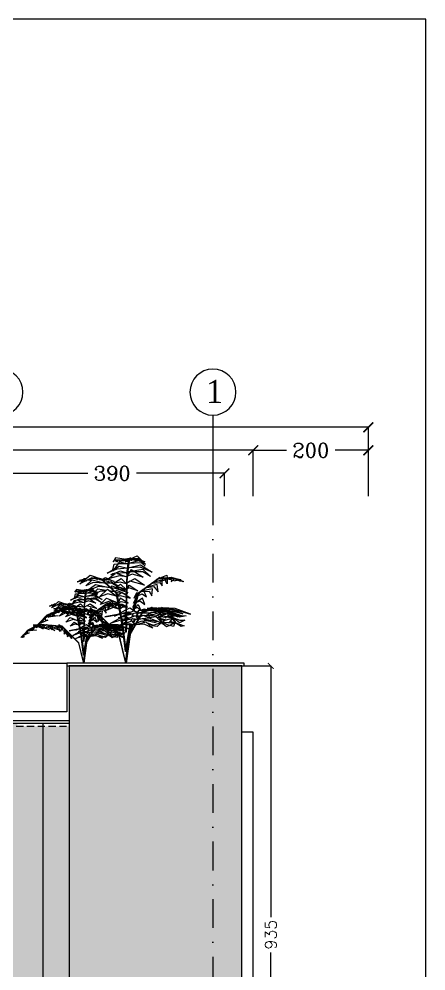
# Model space of a CAD drawing. Header units: millimetres. Extents: x 118878 to 201916, y 10986 to 20993.
# Drawn here: x 189209 to 189916, y 13307 to 14963 of the extents above; entities that cross this region are included whole.
import ezdxf
from ezdxf.enums import TextEntityAlignment as Align

# ---------------------------------------------------------------- set-up
doc = ezdxf.new("R2010")
doc.units = ezdxf.units.MM
doc.header["$LTSCALE"] = 100
doc.linetypes.add('DASHDOT', pattern=[1, 0.5, -0.25, 0, -0.25])
doc.linetypes.add('HIDDEN2', pattern=[0.1875, 0.125, -0.0625])
for name, color, linetype in [('0-DARPUSH', 213, 'Continuous'), ('0-handrail', 135, 'Continuous'), ('0-hatch', 253, 'Continuous'), ('1', 1, 'Continuous'), ('3', 3, 'Continuous'), ('7', 7, 'Continuous'), ('8', 8, 'HIDDEN2'), ('AX', 1, 'Continuous'), ('HA', 1, 'Continuous'), ('TREE', 83, 'Continuous')]:
    doc.layers.add(name, color=color, linetype=linetype)
doc.styles.add('1', font='romans.shx')
doc.styles.add('ROMANC', font='ROMANC.SHX')
doc.styles.add('SANSSERIFBOLDOBLIQUE', font='romantic.ttf', dxfattribs={"height": 0.5})
doc.dimstyles.new('1', dxfattribs={"dimtxt": 25, "dimasz": 17, "dimexe": 0, "dimexo": 0, "dimgap": 10, "dimtad": 0, "dimdec": 0, "dimzin": 0, "dimdsep": 46, "dimtxsty": 'ROMANC', "dimblk": 'ARCHTICK', "dimcen": 0, "dimclrd": 1, "dimclre": 1, "dimclrt": 3, "dimadec": 0, "dimazin": 0, "dimtfac": 1, "dimtdec": 0, "dimtofl": 0, "dimtmove": 2, "dimatfit": 3, "dimldrblk": 'ARCHTICK', "dimfxl": 1, "dimtolj": 1, "dimtzin": 0, "dimarcsym": 0})
doc.dimstyles.new('100', dxfattribs={"dimtxt": 20, "dimasz": 10, "dimexe": 0, "dimexo": 0, "dimgap": 5, "dimtad": 0, "dimdec": 0, "dimzin": 0, "dimdsep": 46, "dimtxsty": '1', "dimblk": 'ARCHTICK', "dimcen": 0, "dimclrd": 8, "dimclre": 8, "dimclrt": 2, "dimadec": 0, "dimazin": 0, "dimtfac": 1, "dimtdec": 0, "dimtofl": 0, "dimtmove": 2, "dimatfit": 3, "dimldrblk": 'ARCHTICK', "dimfxl": 1, "dimtolj": 1, "dimtzin": 0, "dimarcsym": 0})

# ---------------------------------------------------------------- blocks, each defined once
blk = doc.blocks.new('C1')
at = {"layer": 'AX'}
blk.add_line((0, 100), (0, 0), dxfattribs=at)
blk.add_circle((0, 128.35), 28.35, dxfattribs=at)
blk = doc.blocks.new('_ArchTick')
at = {"color": 0, "linetype": 'ByBlock', "const_width": 0.15}
blk.add_lwpolyline([(-0.5, -0.5), (0.5, 0.5)], dxfattribs=at)
blk = doc.blocks.new('*D104')
at = {"layer": 'AX', "color": 1, "linetype": 'Continuous', "lineweight": -2, "transparency": 16777216}
for p, q in [((205732.2, 17163), (205732.2, 17203)), ((205732.2, 17203), (205885.1, 17203)), ((206122.2, 17203), (205969.4, 17203)), ((206122.2, 17163), (206122.2, 17203))]:
    blk.add_line(p, q, dxfattribs=at)
at = {"layer": 'Defpoints', "color": 0, "transparency": 16777216}
for p in [(206122.2, 17203), (205732.2, 17163), (206122.2, 17163)]:
    blk.add_point(p, dxfattribs=at)
at = {"layer": 'AX', "color": 1, "lineweight": -2, "transparency": 16777216, "xscale": 17, "yscale": 17, "zscale": 17, "rotation": 180}
blk.add_blockref('_ArchTick', (205732.2, 17203), dxfattribs=at)
at = {"layer": 'AX', "color": 1, "lineweight": -2, "transparency": 16777216, "xscale": 17, "yscale": 17, "zscale": 17}
blk.add_blockref('_ArchTick', (206122.2, 17203), dxfattribs=at)
at = {"layer": 'AX', "color": 3, "transparency": 16777216, "insert": (205927.2, 17203), "char_height": 25, "attachment_point": 5, "style": 'ROMANC'}
blk.add_mtext('\\A1;390', dxfattribs=at)
blk = doc.blocks.new('*D105')
at = {"layer": 'AX', "color": 1, "linetype": 'Continuous', "lineweight": -2, "transparency": 16777216}
for p, q in [((204752.2, 17163), (204752.2, 17243)), ((204752.2, 17243), (205460, 17243)), ((206172.2, 17243), (205564.5, 17243)), ((206172.2, 17163), (206172.2, 17243))]:
    blk.add_line(p, q, dxfattribs=at)
at = {"layer": 'Defpoints', "color": 0, "transparency": 16777216}
for p in [(204752.2, 17243), (204752.2, 17163), (206172.2, 17163)]:
    blk.add_point(p, dxfattribs=at)
at = {"layer": 'AX', "color": 1, "lineweight": -2, "transparency": 16777216, "xscale": 17, "yscale": 17, "zscale": 17, "rotation": 180}
blk.add_blockref('_ArchTick', (204752.2, 17243), dxfattribs=at)
at = {"layer": 'AX', "color": 1, "lineweight": -2, "transparency": 16777216, "xscale": 17, "yscale": 17, "zscale": 17}
blk.add_blockref('_ArchTick', (206172.2, 17243), dxfattribs=at)
at = {"layer": 'AX', "color": 3, "transparency": 16777216, "insert": (205512.2, 17243), "char_height": 25, "attachment_point": 5, "style": 'ROMANC'}
blk.add_mtext('\\A1;1420', dxfattribs=at)
blk = doc.blocks.new('*D106')
at = {"layer": 'AX', "color": 1, "linetype": 'Continuous', "lineweight": -2, "transparency": 16777216}
for p, q in [((206172.2, 17163), (206172.2, 17243)), ((206172.2, 17243), (206230.1, 17243)), ((206372.2, 17243), (206314.4, 17243)), ((206372.2, 17163), (206372.2, 17243))]:
    blk.add_line(p, q, dxfattribs=at)
at = {"layer": 'Defpoints', "color": 0, "transparency": 16777216}
for p in [(206372.2, 17243), (206172.2, 17163), (206372.2, 17163)]:
    blk.add_point(p, dxfattribs=at)
at = {"layer": 'AX', "color": 1, "lineweight": -2, "transparency": 16777216, "xscale": 17, "yscale": 17, "zscale": 17, "rotation": 180}
blk.add_blockref('_ArchTick', (206172.2, 17243), dxfattribs=at)
at = {"layer": 'AX', "color": 1, "lineweight": -2, "transparency": 16777216, "xscale": 17, "yscale": 17, "zscale": 17}
blk.add_blockref('_ArchTick', (206372.2, 17243), dxfattribs=at)
at = {"layer": 'AX', "color": 3, "transparency": 16777216, "insert": (206272.2, 17243), "char_height": 25, "attachment_point": 5, "style": 'ROMANC'}
blk.add_mtext('\\A1;200', dxfattribs=at)
blk = doc.blocks.new('*D108')
at = {"layer": 'AX', "color": 1, "linetype": 'Continuous', "lineweight": -2, "transparency": 16777216}
for p, q in [((203672.2, 17163), (203672.2, 17283)), ((203672.2, 17283), (205096.5, 17283)), ((206372.2, 17283), (205204.6, 17283)), ((206372.2, 17163), (206372.2, 17283))]:
    blk.add_line(p, q, dxfattribs=at)
at = {"layer": 'Defpoints', "color": 0, "transparency": 16777216}
for p in [(203672.2, 17283), (203672.2, 17163), (206372.2, 17163)]:
    blk.add_point(p, dxfattribs=at)
at = {"layer": 'AX', "color": 1, "lineweight": -2, "transparency": 16777216, "xscale": 17, "yscale": 17, "zscale": 17, "rotation": 180}
blk.add_blockref('_ArchTick', (203672.2, 17283), dxfattribs=at)
at = {"layer": 'AX', "color": 1, "lineweight": -2, "transparency": 16777216, "xscale": 17, "yscale": 17, "zscale": 17}
blk.add_blockref('_ArchTick', (206372.2, 17283), dxfattribs=at)
at = {"layer": 'AX', "color": 3, "transparency": 16777216, "insert": (205150.6, 17283), "char_height": 25, "attachment_point": 5, "style": 'ROMANC'}
blk.add_mtext('\\A1;2700', dxfattribs=at)
blk = doc.blocks.new('*D128')
at = {"layer": '3', "color": 8, "lineweight": -2, "transparency": 16777216}
for p, q in [((189596, 13838), (189646.5, 13838)), ((189646.5, 13838), (189646.5, 13401.2)), ((189646.5, 12903), (189646.5, 13339.8)), ((189596, 12903), (189646.5, 12903))]:
    blk.add_line(p, q, dxfattribs=at)
at = {"layer": 'Defpoints', "color": 0, "transparency": 16777216}
for p in [(189596, 13838), (189646.5, 13838), (189596, 12903)]:
    blk.add_point(p, dxfattribs=at)
at = {"layer": '3', "color": 8, "lineweight": -2, "transparency": 16777216, "xscale": 10, "yscale": 10, "zscale": 10}
for p, rotation in [((189646.5, 13838), 90), ((189646.5, 12903), 270)]:
    blk.add_blockref('_ArchTick', p, dxfattribs=dict(at, rotation=rotation))
at = {"layer": '3', "color": 2, "transparency": 16777216, "insert": (189646.5, 13370.5), "char_height": 20, "attachment_point": 5, "rotation": 90, "style": '1'}
blk.add_mtext('\\A1;935', dxfattribs=at)
blk = doc.blocks.new('A$C30197449')
at = {"layer": 'TREE'}
for p, q in [((22.99, 46.34), (20.93, 44.2)), ((22.01, 44.66), (22.71, 45.2)), ((22.71, 45.2), (24.79, 44.96)), ((25.61, 45.16), (22.99, 46.34)), ((25.71, 45.41), (25.32, 44.32)), ((25.56, 44.32), (25.96, 45.41)), ((25.96, 45.41), (25.71, 45.41)), ((25.96, 45.39), (25.71, 45.39)), ((25.71, 45.39), (26.21, 44.95)), ((26.53, 44.88), (25.96, 45.39)), ((28.64, 44.78), (32.37, 45.39)), ((32.37, 45.39), (33.33, 43.63)), ((21.5, 42.42), (16.52, 39.19)), ((16.52, 39.19), (21.64, 41.43)), ((19.39, 42.59), (21.73, 44.43)), ((20.82, 44.09), (19.39, 42.59)), ((21.96, 44.34), (19.51, 41.81)), ((19.51, 41.81), (21.1, 43.2)), ((22.25, 44.75), (19.62, 43.63)), ((19.62, 43.63), (22.1, 44.58)), ((21.1, 43.2), (26.95, 42.94)), ((26.93, 41.09), (21.5, 42.42)), ((21.64, 41.43), (26.93, 41.09)), ((22.67, 44.34), (21.82, 44.05)), ((21.82, 44.05), (23.53, 44.14)), ((22.34, 44.23), (21.96, 44.34)), ((22.1, 44.58), (25.13, 44.94)), ((25.38, 45), (22.25, 44.75)), ((25.57, 45.05), (22.67, 44.34)), ((26.95, 42.94), (22.83, 44.1)), ((23.53, 44.14), (25.57, 45.05)), ((25.06, 44.92), (25.04, 44.93)), ((25.13, 44.94), (25.06, 44.92)), ((25.26, 44.9), (25.51, 44.87)), ((25.32, 44.32), (25.56, 44.32)), ((25.42, 44.97), (25.38, 45)), ((25.55, 44.99), (25.42, 44.97)), ((25.56, 45.02), (25.5, 45.01)), ((25.5, 45.01), (25.55, 44.99)), ((25.63, 44.54), (26.86, 43.78)), ((28.19, 43.75), (25.63, 44.54)), ((25.76, 44.84), (26.45, 44.76)), ((25.85, 45.06), (25.81, 45.03)), ((25.81, 45.03), (27.76, 44.22)), ((29.02, 44.36), (25.81, 45.03)), ((26.08, 45.06), (25.83, 45.04)), ((25.83, 45.02), (26.08, 45.06)), ((25.83, 45.04), (25.83, 45.02)), ((25.89, 45.04), (25.85, 45.06)), ((25.92, 45.04), (25.89, 45.04)), ((26.03, 44.98), (25.92, 45.04)), ((26.31, 44.77), (26.37, 44.32)), ((26.33, 45.1), (31.36, 44.29)), ((31.27, 44.42), (26.33, 45.1)), ((26.41, 44.05), (26.55, 43.06)), ((26.56, 42.95), (26.82, 41.13)), ((26.64, 44.24), (26.57, 44.7)), ((27.02, 44.52), (26.61, 44.45)), ((26.61, 44.45), (27.17, 44.46)), ((26.81, 42.99), (26.68, 43.88)), ((26.82, 42.94), (26.81, 42.99)), ((27.43, 38.56), (26.82, 42.94)), ((26.82, 41.13), (26.82, 41.09)), ((26.82, 41.09), (27.06, 39.43)), ((30.45, 43.66), (26.83, 42.88)), ((26.83, 42.88), (31.16, 42.77)), ((26.86, 43.78), (28.19, 43.75)), ((30.81, 41.82), (27.11, 40.9)), ((27.72, 44.63), (28.45, 44.75)), ((27.76, 44.22), (30.77, 43.79)), ((30.01, 44.5), (28.44, 44.48)), ((30.77, 43.79), (29.02, 44.36)), ((31.16, 42.77), (30.45, 43.66)), ((32.62, 44.54), (30.59, 44.51)), ((32.96, 40.56), (30.81, 41.82)), ((31.16, 42.77), (33.63, 39.73)), ((32.88, 42.73), (31.16, 42.77)), ((31.36, 44.29), (31.27, 44.42)), ((32.12, 44.17), (31.36, 44.29)), ((31.36, 44.29), (31.86, 43.61)), ((31.86, 43.61), (32.12, 44.17)), ((33.33, 43.63), (32.62, 44.54)), ((33.63, 39.73), (32.88, 42.73)), ((8.01, 36.97), (4.12, 35.89)), ((6.81, 36.57), (8.26, 36.97)), ((8.26, 36.97), (8.01, 36.97)), ((8.26, 36.96), (8.01, 36.96)), ((8.01, 36.96), (9.4, 36.83)), ((9.55, 36.84), (8.26, 36.96)), ((10.15, 37.9), (10.12, 36.8)), ((13.8, 36.46), (10.15, 37.9)), ((14.66, 36.02), (13.18, 36.96)), ((13.18, 36.96), (15.47, 35.2)), ((20.61, 40.52), (17.21, 37.43)), ((17.21, 37.43), (20.62, 39.42)), ((23.99, 39.39), (20.34, 37.02)), ((20.34, 37.02), (25.19, 38.36)), ((27.32, 39.38), (20.61, 40.52)), ((20.62, 39.42), (27.32, 39.38)), ((25.42, 40.32), (24.67, 39.84)), ((25.19, 38.36), (27.46, 37.32)), ((25.89, 39.63), (25.42, 40.32)), ((27.46, 37.32), (26.07, 39.38)), ((27.06, 39.43), (27.07, 39.37)), ((27.07, 39.37), (27.18, 38.56)), ((27.11, 40.9), (31.82, 40.46)), ((27.18, 38.55), (27.18, 38.56)), ((27.18, 38.56), (27.43, 38.56)), ((27.2, 37.71), (27.18, 38.55)), ((27.29, 34.62), (27.21, 37.42)), ((30.13, 39.82), (27.38, 39.01)), ((27.38, 39.01), (32.97, 38.63)), ((27.43, 38.57), (27.54, 34.48)), ((31.59, 38.72), (27.47, 37.19)), ((27.47, 37.19), (30.64, 37.59)), ((32.97, 38.63), (30.13, 39.82)), ((30.64, 37.59), (35.52, 36.43)), ((31.82, 40.46), (35.92, 38.81)), ((35.52, 36.43), (32.49, 38.65)), ((32.97, 38.63), (34.32, 38.06)), ((33.46, 38.6), (32.97, 38.63)), ((36.64, 36.96), (32.97, 35.2)), ((34.32, 38.06), (33.46, 38.6)), ((35.92, 38.81), (33.52, 40.22)), ((38.16, 36.1), (36.64, 36.96)), ((43.3, 37.9), (38.67, 36.31)), ((47.67, 34.16), (43.3, 37.9)), ((4.79, 35.98), (3, 35.28)), ((3, 35.28), (3.15, 35.13)), ((3.15, 35.13), (4.16, 35.64)), ((5.04, 36.11), (3.6, 35.35)), ((3.6, 35.35), (4.66, 35.31)), ((4.12, 35.89), (4.37, 35.89)), ((4.37, 35.89), (4.91, 36.05)), ((4.66, 35.31), (5.04, 36.11)), ((4.85, 35.68), (5.67, 35.62)), ((6.55, 36.41), (4.91, 35.82)), ((5.03, 36.07), (6.72, 36.55)), ((5.67, 35.62), (5.69, 35.9)), ((5.69, 35.9), (6.33, 36.22)), ((6.78, 36.59), (5.83, 35.79)), ((5.83, 35.79), (7.03, 35.35)), ((7.39, 35.93), (6.78, 36.59)), ((7.14, 36.61), (6.86, 36.51)), ((6.86, 36.51), (6.89, 36.48)), ((6.89, 36.48), (7.14, 36.61)), ((7.03, 36.33), (8.67, 36.44)), ((7.03, 35.35), (7.39, 35.93)), ((8.32, 35.2), (7.3, 36.03)), ((9.78, 36.85), (8.01, 36.75)), ((8.01, 36.75), (9.4, 36.11)), ((9.05, 36.27), (8.26, 36.14)), ((8.26, 36.14), (8.32, 35.2)), ((9.4, 36.11), (9.78, 36.85)), ((9.53, 36.34), (11.41, 36.63)), ((11.41, 36.63), (9.61, 36.51)), ((9.77, 36.82), (9.76, 36.8)), ((9.76, 36.8), (11.76, 36.62)), ((11.8, 36.64), (9.77, 36.82)), ((10.11, 36.42), (10.04, 34.16)), ((10.04, 34.16), (10.96, 35.85)), ((10.12, 36.76), (10.11, 36.55)), ((10.12, 36.8), (10.12, 36.76)), ((11.86, 36.66), (10.55, 35.98)), ((10.55, 35.98), (13.27, 35.17)), ((11.24, 36.35), (11.4, 36.64)), ((11.4, 36.64), (11.41, 36.63)), ((11.41, 36.63), (11.42, 36.68)), ((11.42, 36.68), (11.47, 36.77)), ((11.47, 36.77), (12.74, 36.55)), ((12.11, 35.73), (11.86, 36.66)), ((11.88, 36.61), (11.88, 36.63)), ((11.88, 36.63), (13.83, 36.45)), ((13.82, 36.43), (11.88, 36.61)), ((13.27, 35.17), (12.11, 35.73)), ((12.18, 35.71), (12.18, 35.91)), ((12.18, 35.91), (16.2, 34.67)), ((12.24, 33.37), (12.19, 35.48)), ((13.19, 34.76), (12.24, 33.37)), ((13.05, 36.5), (13.87, 36.36)), ((16.39, 34.54), (13.19, 34.76)), ((13.86, 36.43), (13.82, 36.43)), ((13.89, 36.41), (13.82, 36.41)), ((13.82, 36.41), (15.29, 35.34)), ((14.07, 36.43), (14.01, 36.44)), ((14.01, 36.44), (14.02, 36.43)), ((14.01, 30.75), (14.43, 33.98)), ((15.79, 32.99), (14.01, 30.75)), ((14.02, 36.43), (14.07, 36.43)), ((14.06, 36.41), (14.07, 36.43)), ((14.07, 36.41), (14.06, 36.41)), ((14.23, 36.3), (14.07, 36.41)), ((15.47, 35.2), (14.35, 36.11)), ((14.35, 36.11), (14.66, 36.02)), ((14.43, 33.98), (18.87, 32.72)), ((16.51, 34.64), (14.58, 36.03)), ((15.4, 35.26), (18.52, 33)), ((16.82, 34.45), (15.53, 35.22)), ((15.53, 35.22), (20.79, 31.3)), ((18.94, 32.67), (15.79, 32.99)), ((16.73, 34.51), (16.7, 34.52)), ((16.7, 34.52), (16.72, 34.51)), ((16.72, 34.51), (16.73, 34.51)), ((16.84, 34.29), (16.82, 34.45)), ((18.95, 32.86), (16.84, 34.4)), ((20.79, 31.3), (16.84, 34.29)), ((19.55, 32.47), (18.16, 33.38)), ((18.16, 33.38), (22.06, 30.37)), ((23.94, 36.5), (19.85, 33.66)), ((19.85, 33.66), (25.98, 35.33)), ((26.46, 33.68), (22.65, 31.14)), ((27.67, 34.4), (23.94, 36.5)), ((25.98, 35.33), (27.67, 34.4)), ((27.61, 31.74), (26.46, 33.68)), ((27.29, 34.6), (27.29, 34.62)), ((27.35, 32.19), (27.29, 34.6)), ((27.54, 34.48), (27.54, 34.46)), ((27.54, 34.46), (27.73, 27.29)), ((29.84, 36.52), (27.55, 34.26)), ((27.55, 34.26), (30.29, 34.97)), ((30.18, 34), (27.62, 31.61)), ((33.38, 34.31), (29.84, 36.52)), ((32.3, 32.55), (30.18, 34)), ((30.29, 34.97), (33.38, 34.31)), ((32.96, 34.39), (31.22, 33.31)), ((31.49, 33.12), (33.74, 34.29)), ((31.82, 30.13), (38.51, 36.41)), ((38.76, 36.41), (32.06, 30.13)), ((33.76, 33.38), (32.15, 32.66)), ((32.97, 35.2), (35.67, 36.11)), ((34.3, 35.22), (33.12, 34.49)), ((33.74, 34.29), (36.4, 34.44)), ((34.41, 32.58), (33.76, 33.38)), ((36.46, 34.5), (34.3, 35.22)), ((40.89, 33.98), (34.91, 32.66)), ((34.91, 32.66), (39.84, 32.99)), ((37.53, 35.73), (35.27, 35.17)), ((35.27, 35.17), (37.75, 35.7)), ((35.67, 36.11), (38.09, 36.02)), ((36.75, 34.52), (41.98, 34.76)), ((42.31, 35.91), (36.78, 34.54)), ((37.53, 35.73), (37.91, 35.86)), ((38.09, 35.77), (39.07, 35.98)), ((39.78, 36.45), (38.31, 35.98)), ((39.27, 36.52), (38.51, 36.43)), ((38.51, 36.43), (38.76, 36.43)), ((38.51, 36.41), (38.76, 36.41)), ((38.67, 36.31), (42.47, 36.77)), ((38.76, 36.43), (39.14, 36.48)), ((39.07, 35.98), (40.09, 36.48)), ((39.84, 32.99), (45.2, 30.75)), ((41.31, 36.58), (40.02, 36.11)), ((40.02, 36.11), (41.74, 36.53)), ((45.2, 30.75), (40.89, 33.98)), ((41.2, 36.61), (41.12, 36.61)), ((41.12, 36.61), (43.29, 36.35)), ((42.99, 36.5), (41.2, 36.61)), ((41.51, 36.65), (41.39, 36.6)), ((41.92, 36.57), (42.54, 36.73)), ((41.98, 34.76), (45.06, 33.37)), ((45.06, 33.37), (42.31, 35.91)), ((42.43, 35.93), (42.37, 35.87)), ((43.44, 36.27), (42.43, 35.93)), ((42.47, 36.77), (47.67, 34.16)), ((42.74, 35.52), (44.16, 35.79)), ((44.16, 35.79), (44.19, 35.89)), ((45.01, 35.48), (44.81, 35.31)), ((44.81, 35.31), (45.33, 35.33)), ((45.09, 36.38), (45.97, 36.32)), ((47.18, 35.2), (45.66, 35.89)), ((45.97, 36.32), (47.18, 35.2)), ((45.97, 35.74), (46.12, 35.49)), ((46.31, 36.01), (46.68, 35.9)), ((47.08, 35.7), (46.41, 35.92)), ((46.5, 35.84), (48.91, 35.13)), ((48.24, 35.28), (46.52, 35.82)), ((46.68, 35.9), (47.87, 35.62)), ((47.87, 35.62), (47.08, 35.7)), ((48.91, 35.13), (48.24, 35.28)), ((16.67, 28.99), (16.41, 32.08)), ((16.41, 32.08), (21.21, 31.02)), ((17.84, 30.99), (16.67, 28.99)), ((21.31, 30.95), (17.84, 30.99)), ((19.02, 28.59), (20.03, 30.95)), ((20.81, 29.93), (19.02, 28.59)), ((19.4, 32.35), (20.94, 31.24)), ((20.01, 32.02), (19.55, 32.47)), ((21.44, 31.06), (19.73, 32.3)), ((22.06, 30.37), (20.01, 32.02)), ((20.15, 31.27), (20.32, 31.64)), ((20.32, 31.64), (20.33, 31.67)), ((20.33, 31.67), (20.33, 31.67)), ((20.39, 31.83), (20.42, 31.89)), ((20.42, 31.89), (20.62, 31.65)), ((22.74, 29.01), (20.81, 29.93)), ((22.16, 30.57), (20.95, 31.38)), ((20.95, 31.38), (23.17, 29.63)), ((21.15, 31.04), (21.08, 31.13)), ((21.21, 31.02), (21.15, 31.04)), ((21.24, 30.94), (22.67, 29.28)), ((22.46, 30.13), (21.43, 30.88)), ((22.53, 30.16), (22.16, 30.57)), ((22.71, 30.13), (22.28, 30.44)), ((22.46, 30.13), (22.52, 30.13)), ((22.46, 30.13), (24.44, 22.49)), ((22.52, 30.13), (22.58, 30.13)), ((23.17, 29.63), (22.53, 30.16)), ((22.58, 30.13), (22.71, 30.13)), ((22.65, 31.14), (26.64, 32.44)), ((22.75, 29.99), (22.71, 30.13)), ((22.76, 29.94), (22.75, 29.99)), ((23.78, 26.01), (22.76, 29.94)), ((23.08, 30.48), (23.1, 28.76)), ((24.24, 28), (23.08, 30.48)), ((23.1, 28.76), (23.29, 29.15)), ((23.29, 29.15), (24.24, 28)), ((26.06, 28), (27.43, 28.96)), ((26.64, 32.44), (27.61, 31.74)), ((26.96, 30.37), (27.38, 30.56)), ((27.38, 30.52), (26.96, 30.37)), ((27.48, 27.29), (27.36, 31.92)), ((27.62, 31.61), (30.36, 32.61)), ((31.9, 32.56), (27.65, 30.67)), ((27.65, 30.6), (31.94, 32.02)), ((27.65, 30.67), (27.65, 30.6)), ((29.42, 30.39), (27.68, 29.72)), ((27.68, 29.7), (28.96, 30.06)), ((27.69, 29.16), (29.56, 30.48)), ((30.12, 29.15), (27.71, 28.46)), ((28.01, 31.3), (30.49, 32.59)), ((29.74, 32.37), (28.01, 31.3)), ((29.56, 30.48), (31.56, 28.91)), ((29.61, 30.45), (32.06, 31.38)), ((31.82, 30.13), (29.82, 20.15)), ((32.25, 30.54), (29.89, 30.23)), ((30.04, 20.04), (32.06, 30.13)), ((31.54, 28.81), (30.12, 29.15)), ((30.36, 32.61), (32.3, 32.55)), ((32.06, 30.13), (31.82, 30.13)), ((35.74, 31.89), (31.83, 28.88)), ((31.83, 28.88), (35.56, 29.93)), ((31.94, 32.02), (34.25, 32.42)), ((32.06, 31.38), (32.41, 30.71)), ((34.93, 31.27), (32.95, 30.94)), ((32.95, 30.94), (34.52, 30.95)), ((35.56, 29.93), (39.16, 28.59)), ((39.16, 28.59), (35.74, 31.89)), ((39.88, 32.08), (36.18, 31.47)), ((36.7, 30.97), (38.84, 30.99)), ((38.84, 30.99), (42.94, 28.99)), ((42.94, 28.99), (39.88, 32.08)), ((19.63, 25.23), (20.72, 28.06)), ((21.9, 26.89), (19.63, 25.23)), ((20.72, 28.06), (23.47, 26.21)), ((22.51, 25.25), (21.48, 22.7)), ((23.49, 26.12), (21.9, 26.89)), ((24.14, 23.63), (22.51, 25.25)), ((24.58, 25.87), (23.49, 28.09)), ((23.49, 28.09), (23.86, 25.83)), ((23.78, 25.98), (23.78, 26.01)), ((24.69, 22.47), (23.78, 25.98)), ((23.86, 25.83), (23.93, 26.54)), ((23.93, 26.54), (24.58, 25.87)), ((24.93, 24.12), (24.16, 25.56)), ((24.16, 25.56), (24.54, 23.18)), ((27.44, 28.39), (26.06, 28)), ((26.83, 25.87), (27.49, 26.28)), ((27.49, 26.02), (26.83, 25.87)), ((27.59, 21.16), (27.48, 27.29)), ((27.48, 27.29), (27.73, 27.29)), ((27.73, 27.29), (27.48, 27.29)), ((27.73, 27.29), (27.84, 21.05)), ((27.75, 26.46), (30.36, 28.09)), ((29.82, 26.54), (27.76, 26.08)), ((29.7, 25.56), (27.79, 24.51)), ((30.5, 23.56), (29.7, 25.56)), ((30.97, 25.94), (29.82, 26.54)), ((30.36, 28.09), (31.04, 26.23)), ((33.72, 25.25), (30.71, 23.31)), ((31.24, 25.99), (34.39, 26.89)), ((31.25, 26), (31.24, 25.99)), ((36.22, 28.06), (31.25, 26)), ((36.28, 22.7), (33.72, 25.25)), ((34.39, 26.89), (38.95, 25.23)), ((38.95, 25.23), (36.22, 28.06)), ((0, 21.05), (6.65, 23.55)), ((7.55, 23.26), (0, 21.05)), ((5.45, 20.55), (1.87, 20.37)), ((3.39, 21.28), (7.61, 22.93)), ((7.83, 22.52), (3.39, 21.28)), ((9.15, 22.43), (3.57, 20.45)), ((3.88, 20.47), (8.95, 21.85)), ((4.78, 19.84), (10.18, 22.28)), ((9.12, 21.43), (5.42, 19.9)), ((5.42, 19.9), (8.26, 20.73)), ((10.25, 22.34), (5.45, 20.55)), ((9.1, 22.69), (5.97, 22)), ((8.29, 20.76), (6.16, 17.07)), ((6.5, 20.94), (7.14, 21.35)), ((6.61, 20.66), (7.53, 20.77)), ((6.65, 23.55), (12.13, 23.86)), ((12.09, 23.82), (7.55, 23.26)), ((7.61, 22.93), (11.39, 23.25)), ((7.76, 19.4), (8.54, 20.76)), ((11.06, 22.99), (7.83, 22.52)), ((12.25, 23.94), (8.29, 20.75)), ((8.29, 20.76), (8.29, 20.76)), ((8.29, 20.75), (8.54, 20.75)), ((8.37, 22.16), (8.65, 22.34)), ((8.54, 20.75), (9.57, 21.58)), ((8.54, 20.76), (8.54, 20.75)), ((9.76, 20.68), (8.61, 20.27)), ((8.65, 22.34), (9.02, 22.38)), ((8.66, 20.83), (9.66, 21.13)), ((8.72, 21.61), (9.88, 22.04)), ((11.05, 22.98), (9.1, 22.69)), ((10.52, 22.56), (9.15, 22.43)), ((9.29, 21.02), (9.67, 21.1)), ((9.57, 21.62), (9.9, 20.07)), ((13.92, 19.69), (9.57, 21.62)), ((9.57, 21.58), (9.61, 21.61)), ((9.61, 21.61), (12.49, 23.94)), ((9.64, 21.63), (10.17, 21.85)), ((9.68, 22.05), (10.01, 22.14)), ((10.02, 22.51), (10.55, 22.58)), ((10.17, 21.85), (12.05, 22.06)), ((11.36, 21.62), (10.29, 21.3)), ((10.34, 22.2), (10.49, 22.26)), ((10.39, 22.24), (10.34, 22.2)), ((11.52, 22.4), (10.39, 22.24)), ((10.39, 21.26), (12.3, 21.68)), ((10.82, 22.58), (11.19, 22.62)), ((12.11, 21.51), (10.84, 21.06)), ((11.14, 22.65), (10.85, 22.61)), ((10.98, 22.76), (14.83, 20.27)), ((16.54, 20.89), (10.98, 22.76)), ((11.19, 22.62), (11.14, 22.65)), ((11.2, 20.9), (11.51, 20.98)), ((11.49, 20.96), (11.21, 20.9)), ((11.27, 22.66), (13.76, 22.98)), ((16.13, 23.08), (11.36, 22.63)), ((12.47, 21.79), (11.36, 21.62)), ((12.42, 21.77), (11.36, 20.84)), ((11.37, 23.02), (14.08, 23.43)), ((11.38, 23.03), (14.52, 23.49)), ((11.51, 20.98), (11.49, 20.96)), ((14.44, 23.51), (11.68, 23.28)), ((11.77, 20.64), (13.33, 21.23)), ((16.23, 23.05), (11.9, 22.45)), ((12.49, 23.94), (12.25, 23.94)), ((12.5, 23.92), (12.25, 23.92)), ((12.25, 23.92), (13.77, 23.69)), ((12.25, 20.43), (13.56, 21.08)), ((12.39, 23.85), (12.53, 23.87)), ((12.51, 23.88), (12.41, 23.87)), ((13.4, 23.78), (12.5, 23.92)), ((12.53, 23.87), (12.51, 23.88)), ((14.29, 23.55), (12.7, 23.36)), ((12.81, 22.15), (12.84, 22.16)), ((12.82, 22.14), (17.82, 22.7)), ((12.84, 22.16), (13.4, 22.65)), ((13.43, 21.94), (18.01, 22.66)), ((14.89, 23.55), (13.53, 23.76)), ((13.62, 22.85), (14.3, 23.45)), ((13.99, 23.65), (15.8, 23.38)), ((14.38, 23.52), (14.37, 23.51)), ((15.47, 22.03), (14.38, 21.62)), ((14.42, 23.56), (14.4, 23.56)), ((14.42, 23.56), (14.44, 23.57)), ((14.49, 23.63), (14.75, 23.85)), ((14.51, 21.56), (14.56, 21.57)), ((14.52, 23.49), (14.56, 23.52)), ((14.55, 21.56), (15.48, 22.03)), ((14.56, 21.57), (14.55, 21.56)), ((14.56, 23.52), (15.02, 23.56)), ((15.02, 23.56), (14.63, 23.5)), ((15.09, 21.83), (14.69, 21.73)), ((14.75, 23.85), (16.05, 23.38)), ((14.8, 21.77), (14.8, 21.77)), ((17.8, 23.11), (14.94, 23.55)), ((15, 23.58), (20.01, 22.34)), ((20.36, 22.35), (15, 23.58)), ((15.28, 23.66), (17.14, 23.88)), ((17.14, 23.88), (15.4, 23.62)), ((20.76, 21.59), (15.47, 22.03)), ((16.01, 23.35), (18.11, 23.03)), ((16.03, 23.4), (16.34, 23.75)), ((16.61, 23.79), (16.23, 23.36)), ((16.25, 23.31), (16.36, 23.26)), ((16.32, 23.3), (16.3, 23.29)), ((16.36, 23.26), (16.32, 23.3)), ((16.34, 23.75), (16.38, 23.8)), ((16.77, 23.14), (16.37, 23.1)), ((16.38, 23.8), (16.51, 23.94)), ((16.44, 20.92), (18.89, 21.48)), ((16.45, 23.08), (16.8, 23.13)), ((16.56, 23.26), (16.46, 23.24)), ((16.48, 23.31), (18.57, 23.58)), ((16.51, 23.94), (16.75, 23.94)), ((16.76, 23.92), (16.51, 23.92)), ((16.51, 23.92), (16.85, 23.84)), ((20.01, 20.52), (16.54, 20.89)), ((16.72, 23.13), (16.6, 23.19)), ((16.65, 23.83), (16.61, 23.79)), ((16.68, 23.87), (16.65, 23.83)), ((18.57, 23.58), (16.7, 23.28)), ((16.77, 23.12), (16.72, 23.13)), ((16.75, 23.94), (16.74, 23.93)), ((17.01, 23.86), (16.76, 23.92)), ((16.8, 23.13), (16.77, 23.14)), ((16.83, 23.88), (16.95, 23.86)), ((16.85, 23.84), (16.89, 23.84)), ((16.89, 23.84), (18.29, 23.54)), ((16.89, 23.15), (17.01, 23.16)), ((17.01, 23.16), (16.91, 23.14)), ((16.97, 21.03), (17.16, 20.83)), ((17.04, 23.86), (17.01, 23.86)), ((18.44, 23.56), (17.04, 23.86)), ((17.61, 22.93), (17.37, 22.9)), ((17.48, 23.2), (19.62, 22.61)), ((17.59, 23.74), (18.64, 23.55)), ((18.24, 22.99), (17.78, 22.94)), ((17.84, 22.75), (18.11, 22.81)), ((18.95, 20.64), (17.86, 21.23)), ((18.47, 23.57), (17.96, 23.67)), ((18.01, 22.71), (18.33, 22.75)), ((18.01, 22.66), (18.01, 22.71)), ((18.09, 22.69), (18.06, 22.65)), ((18.06, 22.65), (20.71, 21.68)), ((18.11, 23.03), (18.07, 23.07)), ((18.07, 23.07), (20.14, 22.76)), ((18.17, 22.68), (18.09, 22.69)), ((22.52, 21.76), (18.09, 22.69)), ((18.44, 22.72), (18.17, 22.68)), ((18.17, 19.66), (20.35, 20.6)), ((18.27, 22.83), (18.6, 22.89)), ((18.29, 23.54), (18.33, 23.54)), ((18.4, 23.55), (18.35, 23.56)), ((18.35, 23.56), (18.4, 23.55)), ((18.5, 23.57), (18.44, 23.56)), ((18.47, 23.56), (18.47, 23.57)), ((20.37, 23.2), (18.47, 23.01)), ((18.47, 22.5), (18.67, 22.53)), ((18.52, 22.77), (18.88, 22.81)), ((20.12, 22.72), (18.61, 22.95)), ((18.93, 22.8), (18.62, 22.75)), ((18.77, 22.92), (18.78, 22.92)), ((18.83, 22.54), (19.08, 22.56)), ((18.88, 22.81), (18.93, 22.8)), ((18.89, 21.48), (20.83, 21.48)), ((18.92, 22.94), (20.37, 23.2)), ((19.37, 22.39), (18.98, 22.32)), ((19.13, 22.84), (19.25, 22.85)), ((19.26, 22.85), (19.16, 22.83)), ((19.25, 22.85), (19.26, 22.85)), ((19.33, 22.59), (19.61, 22.61)), ((20.3, 23.2), (19.36, 23.38)), ((19.63, 22.43), (19.48, 22.4)), ((19.66, 23.31), (20.26, 23.19)), ((19.85, 22.84), (21.3, 22.42)), ((19.86, 22.46), (20.11, 22.51)), ((19.93, 21.97), (20.61, 21.86)), ((20.15, 22.66), (19.99, 22.65)), ((20.06, 23.17), (20.14, 23.16)), ((21.58, 22.97), (20.1, 23.26)), ((20.14, 22.76), (20.12, 22.72)), ((20.12, 22.72), (20.25, 22.72)), ((20.13, 22.71), (20.12, 22.72)), ((20.18, 22.61), (20.13, 22.71)), ((20.14, 23.16), (21.54, 22.86)), ((20.26, 23.19), (20.27, 23.18)), ((20.27, 23.18), (21.55, 22.91)), ((20.33, 22.36), (20.27, 22.47)), ((20.3, 23.19), (20.3, 23.2)), ((21.57, 22.94), (20.3, 23.19)), ((20.33, 23.19), (20.37, 23.2)), ((21.57, 22.96), (20.33, 23.19)), ((20.35, 20.6), (21.71, 19.95)), ((20.37, 22.73), (20.37, 22.73)), ((20.37, 22.73), (20.37, 22.73)), ((20.37, 22.73), (20.4, 22.67)), ((20.42, 22.21), (20.39, 22.26)), ((20.4, 22.67), (20.47, 22.54)), ((20.45, 22.16), (20.42, 22.21)), ((26.07, 12.41), (20.45, 22.16)), ((20.47, 22.57), (20.66, 22.6)), ((21.51, 22.79), (20.51, 22.7)), ((20.55, 22.41), (20.61, 22.31)), ((20.67, 22.2), (20.7, 22.15)), ((20.7, 22.15), (20.73, 22.11)), ((20.73, 22.11), (22.55, 18.95)), ((20.82, 22.63), (21.49, 22.74)), ((20.9, 21.82), (21.76, 21.68)), ((22.44, 21.88), (21.12, 21.48)), ((21.12, 21.48), (23.86, 21.48)), ((21.56, 22.92), (21.2, 22.99)), ((21.36, 22.96), (21.56, 22.92)), ((21.48, 22.7), (22.9, 24.01)), ((21.49, 22.74), (21.54, 22.75)), ((21.54, 22.75), (22.09, 22.84)), ((21.55, 22.91), (21.56, 22.92)), ((21.56, 22.92), (21.57, 22.96)), ((22.09, 22.84), (21.59, 22.8)), ((21.59, 22.8), (21.64, 22.84)), ((21.64, 22.84), (21.77, 22.81)), ((21.95, 22.83), (21.69, 22.89)), ((21.7, 22.89), (21.7, 22.9)), ((21.99, 22.83), (21.7, 22.89)), ((21.72, 22.92), (21.74, 22.93)), ((21.77, 22.81), (21.85, 22.8)), ((21.85, 22.8), (22.22, 22.72)), ((21.99, 22.82), (21.95, 22.83)), ((22.03, 22.83), (21.99, 22.83)), ((22.47, 22.72), (21.99, 22.82)), ((22.22, 22.73), (22.47, 22.73)), ((22.22, 22.72), (22.47, 22.72)), ((22.41, 22.28), (22.22, 22.71)), ((22.49, 22.1), (22.45, 22.17)), ((22.47, 22.73), (22.69, 22.21)), ((22.51, 22.01), (22.56, 21.92)), ((22.75, 21.97), (22.57, 21.91)), ((23.65, 20.6), (22.66, 18.81)), ((22.72, 22.12), (22.76, 22.05)), ((22.74, 21.47), (23.34, 20.05)), ((23.03, 22.06), (22.89, 22.01)), ((22.9, 24.01), (24.19, 23.43)), ((22.99, 21.47), (23.49, 20.31)), ((24.57, 22.52), (23.18, 22.1)), ((30.1, 17.91), (23.65, 20.6)), ((24.15, 22.44), (23.76, 22.52)), ((23.86, 21.48), (31.02, 19.59)), ((24.4, 22.61), (24.05, 22.37)), ((24.05, 22.37), (24.09, 22.4)), ((24.1, 22.41), (24.12, 22.43)), ((24.14, 22.44), (24.15, 22.44)), ((24.54, 23.18), (24.54, 24.17)), ((24.54, 24.17), (24.93, 24.12)), ((27.69, 21.1), (24.57, 22.52)), ((26.13, 23.85), (24.62, 22.78)), ((25.08, 20.01), (24.76, 21.23)), ((25.02, 21.16), (25.35, 19.9)), ((28.79, 20.86), (25.54, 21.56)), ((25.95, 21.9), (27.17, 22.03)), ((27.54, 23.09), (26.13, 23.85)), ((26.51, 21.96), (26.46, 21.95)), ((26.46, 21.95), (27.57, 21.73)), ((27.04, 21.85), (26.51, 21.96)), ((26.57, 21.96), (26.54, 21.96)), ((26.54, 21.96), (27.57, 21.75)), ((27.57, 21.76), (26.57, 21.96)), ((26.62, 21.97), (26.61, 21.97)), ((26.61, 21.97), (27.57, 21.77)), ((27.57, 21.78), (26.62, 21.97)), ((26.67, 21.97), (26.66, 21.97)), ((26.66, 21.97), (27.57, 21.79)), ((27.57, 21.79), (26.67, 21.97)), ((27.57, 21.75), (27.04, 21.85)), ((27.52, 24.35), (27.09, 24.12)), ((27.09, 24.12), (27.52, 24.13)), ((27.17, 22.03), (27.56, 21.9)), ((27.57, 21.77), (27.57, 21.76)), ((27.74, 21.08), (27.69, 21.1)), ((28.14, 20.89), (27.74, 21.08)), ((27.79, 24.13), (29.35, 24.17)), ((30.12, 21.69), (27.82, 22.93)), ((27.83, 21.82), (30, 21.12)), ((28.45, 21.62), (27.84, 21.74)), ((27.84, 21.74), (28.43, 21.62)), ((27.84, 21.73), (28.58, 21.58)), ((28.59, 21.57), (27.84, 21.72)), ((27.84, 21.72), (27.84, 21.71)), ((27.84, 21.71), (28.74, 21.52)), ((28.7, 21.54), (27.84, 21.71)), ((27.84, 21.71), (27.84, 21.7)), ((27.84, 21.7), (28.82, 21.5)), ((28.17, 21.62), (27.84, 21.68)), ((28.91, 21.47), (28.17, 21.62)), ((28.44, 20.76), (28.23, 20.86)), ((28.48, 20.75), (28.44, 20.76)), ((31.02, 19.59), (28.48, 20.75)), ((28.58, 21.58), (28.59, 21.57)), ((28.74, 21.52), (28.7, 21.54)), ((29.35, 24.17), (30.45, 23.34)), ((30.26, 21.05), (32.76, 20.25)), ((32.76, 20.25), (30.36, 21.55)), ((30.71, 23.31), (33.36, 24.01)), ((30.78, 12.41), (41.06, 22.73)), ((41.3, 22.73), (31.03, 12.41)), ((31.36, 21.05), (31.26, 21.07)), ((31.26, 21.07), (31.36, 21.05)), ((31.35, 21.02), (31.36, 21.05)), ((35.74, 20.15), (31.35, 21.02)), ((31.4, 20.99), (31.36, 21.01)), ((31.36, 21.01), (35.74, 20.15)), ((36.91, 19.9), (31.4, 20.99)), ((31.42, 20.98), (36.91, 19.9)), ((33.36, 24.01), (36.28, 22.7)), ((37.54, 18.93), (40.15, 20.6)), ((40.15, 20.6), (39.94, 17.91)), ((40.1, 21.51), (40.07, 21.48)), ((40.07, 21.48), (41.24, 21.48)), ((41.47, 21.98), (40.1, 21.51)), ((43.26, 23.85), (40.18, 21.57)), ((40.18, 21.57), (41.5, 22.03)), ((40.68, 20.25), (43.26, 23.85)), ((41.5, 22.03), (40.68, 20.25)), ((41.06, 22.73), (41.3, 22.73)), ((41.12, 22.73), (41.82, 22.79)), ((41.78, 22.77), (41.3, 22.72)), ((41.48, 21.34), (42.21, 20.17)), ((41.82, 22.79), (41.78, 22.77)), ((41.8, 19.9), (46.94, 21.85)), ((44.6, 21.62), (41.8, 19.9)), ((42.8, 22.43), (42.07, 22.17)), ((42.44, 22.68), (44.09, 21.56)), ((43.28, 22.69), (42.52, 22.8)), ((42.54, 22.83), (54.71, 23.9)), ((54.63, 23.92), (42.56, 22.85)), ((42.73, 20.48), (43.04, 22.26)), ((46.94, 21.85), (43.08, 22.86)), ((43.08, 22.86), (44.6, 21.62)), ((44.09, 21.56), (44.16, 21.36)), ((44.21, 22.57), (45.27, 22.42)), ((45.27, 22.42), (45.21, 22.32)), ((45.7, 20.15), (50.8, 22.43)), ((48.66, 22.24), (45.7, 20.15)), ((46.3, 23.2), (46.31, 23.19)), ((46.31, 23.19), (46.3, 23.2)), ((46.3, 23.2), (46.36, 23.19)), ((46.36, 23.19), (46.35, 23.16)), ((46.35, 23.16), (47.48, 22.19)), ((46.93, 23.1), (46.47, 23.18)), ((50.8, 22.43), (46.83, 23.16)), ((46.83, 23.16), (48.66, 22.24)), ((47.2, 20.46), (48.35, 21.33)), ((47.26, 20.84), (47.2, 20.46)), ((47.48, 22.19), (47.34, 21.32)), ((48.32, 22.89), (50.04, 22.61)), ((49.14, 20.66), (54.51, 22.08)), ((50.82, 21.39), (49.14, 20.66)), ((50.04, 22.61), (50, 22.59)), ((50.58, 23.58), (50.6, 23.57)), ((50.62, 23.57), (50.58, 23.58)), ((50.6, 23.57), (50.62, 23.57)), ((50.65, 21.28), (54.81, 22.93)), ((52.55, 22.52), (50.65, 21.28)), ((50.66, 23.54), (51.74, 23)), ((50.86, 23.5), (50.7, 23.55)), ((50.81, 23.56), (50.79, 23.55)), ((50.79, 23.55), (52.55, 22.52)), ((54.81, 22.93), (50.81, 23.56)), ((52.78, 21.05), (58.85, 23.55)), ((56.49, 23.26), (52.78, 21.05)), ((54.02, 23.86), (53.97, 23.88)), ((53.97, 23.88), (54, 23.86)), ((54.06, 23.84), (54.02, 23.86)), ((56.1, 23.03), (54.06, 23.84)), ((54.11, 23.85), (55.42, 23.57)), ((55.09, 22.43), (54.17, 22.67)), ((54.68, 23.92), (54.63, 23.92)), ((54.64, 23.94), (54.77, 23.88)), ((54.89, 23.94), (54.64, 23.94)), ((54.71, 23.9), (54.68, 23.92)), ((58.85, 23.55), (54.7, 23.88)), ((54.7, 23.88), (56.49, 23.26)), ((54.89, 23.94), (55.07, 23.85)), ((54.98, 23.79), (56.31, 23.16)), ((56.42, 23.22), (55.96, 23.45)), ((56.95, 22.69), (56.75, 21.76)), ((56.75, 21.76), (57.82, 22.36)), ((56.87, 22.73), (56.95, 22.69)), ((59.57, 20.55), (56.99, 20.37)), ((57.07, 22.81), (58, 22.37)), ((61.68, 20.76), (57.2, 22.87)), ((57.64, 22.66), (57.51, 22.76)), ((57.51, 22.76), (57.56, 22.7)), ((58.73, 22.88), (57.74, 23.09)), ((57.74, 22.49), (59.09, 20.89)), ((57.93, 22.46), (59.57, 20.55)), ((61.27, 19.84), (57.93, 22.46)), ((58.03, 22.49), (58.73, 22.88)), ((58.11, 22.32), (61.47, 20.75)), ((59.09, 20.89), (58.66, 20.52)), ((59.95, 21.62), (60.04, 21.54)), ((59.95, 21.62), (60.31, 21.41)), ((60.3, 21.29), (62, 19.69)), ((61.56, 20.67), (61.24, 20.85)), ((61.47, 20.75), (61.47, 20.76)), ((61.47, 20.76), (62.63, 19.59)), ((61.72, 20.76), (61.47, 20.76)), ((65.39, 17.07), (61.72, 20.76)), ((1.87, 20.37), (4.78, 19.84)), ((4.61, 18.48), (2.52, 18.59)), ((2.52, 18.59), (4.81, 17.37)), ((2.7, 20.15), (2.82, 20.2)), ((2.84, 20.19), (2.7, 20.15)), ((6.37, 17.44), (2.75, 16.09)), ((4.05, 15.86), (6.29, 17.29)), ((7.66, 19.68), (4.61, 18.48)), ((4.81, 17.37), (7.64, 19.65)), ((6.16, 17.07), (6.41, 17.07)), ((6.68, 20.42), (6.18, 20.47)), ((6.41, 17.07), (6.77, 17.7)), ((6.71, 17.57), (6.7, 17.56)), ((6.71, 17.57), (6.71, 17.57)), ((6.85, 20.49), (6.73, 20.46)), ((6.73, 20.46), (6.81, 20.48)), ((6.77, 17.74), (7.31, 15.74)), ((9.08, 16.16), (6.77, 17.74)), ((6.77, 17.7), (6.8, 17.73)), ((6.8, 17.73), (7.73, 19.36)), ((8.03, 20.32), (7.12, 20.39)), ((7.35, 17.35), (8.76, 18.06)), ((9.81, 17.5), (7.37, 17.33)), ((7.72, 19.39), (9.19, 17.54)), ((11.11, 18.5), (7.72, 19.39)), ((7.73, 19.36), (7.76, 19.4)), ((8.22, 19.69), (9.86, 20.19)), ((10.85, 19.98), (8.22, 19.69)), ((8.61, 20.27), (8.29, 20.3)), ((9.19, 17.54), (12.65, 17.33)), ((9.24, 16.16), (11.81, 17.38)), ((9.9, 20.07), (13.92, 19.69)), ((11.9, 17.13), (10.33, 15.74)), ((13.28, 19.39), (10.41, 18.68)), ((11.24, 19.94), (10.54, 19.59)), ((10.54, 19.59), (11.82, 19.88)), ((12.65, 17.33), (11.11, 18.5)), ((11.47, 18.24), (13.28, 19.39)), ((11.83, 17.11), (12.08, 17.35)), ((12.45, 17.34), (11.83, 17.11)), ((12.09, 17.07), (12.16, 17.22)), ((12.34, 17.07), (12.09, 17.07)), ((12.3, 17.6), (12.37, 17.64)), ((12.32, 17.62), (12.98, 19.19)), ((12.37, 17.64), (12.32, 17.62)), ((15, 20.17), (12.33, 17.59)), ((12.34, 17.07), (12.45, 17.33)), ((12.59, 17.38), (17.87, 19.33)), ((13.45, 19.72), (12.71, 17.97)), ((12.71, 17.42), (14.37, 15.86)), ((16.62, 16.09), (12.83, 17.47)), ((12.93, 20.13), (14.49, 20.49)), ((13.04, 19.34), (13.21, 19.74)), ((13.3, 19.97), (13.41, 20.23)), ((13.69, 20.29), (13.51, 19.88)), ((14.04, 19.27), (13.8, 19.69)), ((13.8, 19.69), (14.29, 19.5)), ((20.32, 19.12), (14.1, 17.91)), ((14.1, 17.91), (14.64, 18.14)), ((14.78, 18.03), (15.16, 17.37)), ((14.83, 20.27), (20.01, 20.52)), ((22.27, 18.98), (15, 20.17)), ((15.16, 17.37), (20.18, 18.59)), ((18.71, 17.41), (16.16, 16.43)), ((16.16, 16.43), (17.84, 16.61)), ((19.23, 17.87), (16.22, 15.11)), ((16.22, 15.11), (20.04, 16.75)), ((20.18, 18.59), (17.08, 18.48)), ((18.09, 19.84), (17.57, 20.39)), ((17.87, 19.33), (22.29, 18.95)), ((18.09, 19.84), (18.68, 19.88)), ((23.67, 16.56), (19.23, 17.87)), ((20.96, 18.26), (19.64, 17.75)), ((20.15, 20.52), (20.02, 20.52)), ((20.04, 16.75), (23.71, 16.49)), ((21.4, 20.48), (20.55, 20.51)), ((23.29, 17.21), (20.96, 18.26)), ((21.62, 20.1), (21.44, 20.09)), ((23.17, 20.43), (21.68, 20.48)), ((23.26, 20.22), (21.88, 20.12)), ((22.08, 19.78), (22.96, 19.36)), ((22.55, 18.95), (22.57, 18.91)), ((22.72, 18.93), (22.56, 18.95)), ((22.57, 18.91), (26.32, 12.41)), ((22.66, 18.81), (24.85, 19.13)), ((23.22, 18.89), (24.13, 18.81)), ((23.64, 16.61), (23.33, 16.66)), ((23.54, 20.42), (23.44, 20.42)), ((23.65, 17.06), (24.29, 16.76)), ((24.13, 18.81), (23.79, 18.97)), ((23.79, 18.97), (23.79, 18.97)), ((23.85, 18.82), (24.55, 17.18)), ((24.84, 19.13), (23.93, 18.91)), ((23.93, 18.91), (25.17, 19.05)), ((24.14, 16.53), (23.93, 16.57)), ((24.11, 18.83), (24.03, 19)), ((25.23, 18.26), (24.06, 16.38)), ((24.06, 16.38), (26.1, 16.97)), ((24.11, 18.8), (24.11, 18.83)), ((24.7, 17.41), (24.11, 18.8)), ((24.98, 20.38), (24.12, 20.41)), ((24.36, 20.3), (24.98, 20.35)), ((24.45, 16.49), (25.15, 16.38)), ((25.15, 16.38), (24.73, 16.57)), ((24.79, 16.58), (24.81, 16.54)), ((24.85, 19.13), (30.1, 17.91)), ((25.12, 16.41), (25.01, 16.65)), ((25.08, 16.47), (25.72, 16.8)), ((25.76, 16.54), (25.08, 16.47)), ((29.99, 16.43), (25.23, 18.26)), ((25.28, 20.37), (25.24, 20.37)), ((25.24, 20.37), (25.28, 20.37)), ((25.34, 19.01), (25.38, 18.86)), ((25.38, 18.86), (25.62, 18.86)), ((25.5, 18.16), (25.38, 18.86)), ((25.62, 18.86), (25.59, 18.95)), ((25.62, 18.86), (25.76, 18.07)), ((25.72, 16.85), (27.74, 4.97)), ((27.98, 4.97), (25.95, 16.91)), ((27.65, 16.71), (26.02, 16.56)), ((26.1, 16.97), (29.99, 16.43)), ((27.6, 19.79), (26.34, 19.48)), ((26.9, 19.25), (27.6, 19.33)), ((27.63, 17.79), (27.13, 17.54)), ((27.6, 20.48), (27.62, 18.95)), ((27.6, 19.33), (27.61, 19.32)), ((27.63, 18.47), (27.65, 17.34)), ((27.66, 16.74), (27.72, 13.4)), ((29.26, 16.52), (27.84, 5.78)), ((27.88, 18.84), (27.85, 20.42)), ((29.01, 20.12), (27.87, 19.84)), ((27.88, 19.24), (29.53, 18.72)), ((27.9, 17.24), (27.88, 18.41)), ((29.31, 17.03), (27.9, 17.8)), ((27.91, 16.71), (27.97, 13.4)), ((27.98, 4.97), (29.5, 16.49)), ((28.39, 16.65), (29.22, 16.35)), ((29.46, 18.05), (29.28, 16.72)), ((29.56, 18.86), (29.47, 18.18)), ((29.51, 16.62), (29.7, 17.99)), ((29.77, 19.91), (29.56, 18.86)), ((29.56, 18.86), (29.81, 18.86)), ((32.78, 15.11), (29.56, 16.88)), ((29.75, 19.89), (29.62, 19.96)), ((29.71, 18.08), (29.81, 18.86)), ((29.79, 18.64), (34.65, 17.11)), ((29.81, 18.86), (30.01, 19.85)), ((34.65, 17.11), (30, 19.74)), ((35.98, 16.73), (35.02, 16.41)), ((35.09, 16.48), (35.34, 16.63)), ((37.14, 17.87), (35.1, 16.47)), ((35.1, 16.47), (36, 16.75)), ((35.14, 15.11), (37.14, 17.87)), ((36, 16.75), (35.14, 15.11)), ((36.72, 16.97), (36.42, 16.87)), ((37.99, 16.43), (36.72, 16.97)), ((37.94, 18.26), (37, 17.68)), ((38.54, 19.06), (37.42, 18.82)), ((37.49, 18.9), (37.51, 18.91)), ((39.91, 20.17), (37.51, 18.91)), ((37.51, 18.91), (38.67, 19.33)), ((37.51, 18.91), (37.54, 18.93)), ((37.66, 17.11), (39.91, 20.17)), ((38.67, 19.33), (37.66, 17.11)), ((37.95, 17.76), (37.94, 18.26)), ((37.96, 17.51), (37.99, 16.43)), ((39.94, 17.91), (39.03, 18.95)), ((42.28, 20.07), (42.58, 19.59)), ((42.58, 19.59), (42.69, 20.23)), ((56.99, 20.37), (61.27, 19.84)), ((58.66, 20.52), (58.84, 20.5)), ((61.44, 18.59), (64.17, 17.37)), ((62.64, 18.48), (61.44, 18.59)), ((62, 19.69), (62.31, 19.89)), ((62.57, 20.07), (62.18, 20.29)), ((62.48, 20.01), (62.57, 20.07)), ((64.17, 17.37), (62.64, 19.69)), ((62.64, 19.69), (62.64, 18.48)), ((62.86, 19.36), (64.85, 17.37)), ((63.35, 19.12), (63.14, 19.39)), ((63.14, 19.39), (63.16, 19.32)), ((63.36, 18.6), (63.26, 18.95)), ((64.19, 17.33), (64.17, 17.36)), ((64.57, 17.54), (64.19, 17.33)), ((64.2, 18.02), (64.57, 17.54)), ((64.87, 17.57), (64.77, 16.09)), ((64.88, 17.58), (64.78, 17.74)), ((64.78, 17.74), (65.13, 17.33)), ((64.87, 17.57), (64.88, 17.58)), ((65.72, 15.86), (64.87, 17.57)), ((65.1, 17.12), (65.15, 17.07)), ((65.15, 17.07), (65.39, 17.07)), ((65.23, 17.06), (65.82, 16.16)), ((66.5, 15.74), (65.37, 17.06)), ((2.75, 16.09), (4.05, 15.86)), ((7.31, 15.74), (9.08, 16.16)), ((10.33, 15.74), (9.24, 16.16)), ((14.37, 15.86), (16.62, 16.09)), ((24.86, 16.42), (26.43, 12.68)), ((25.12, 16.38), (25.12, 16.41)), ((26.26, 13.68), (25.12, 16.38)), ((26.07, 12.41), (27.8, 0)), ((26.32, 12.41), (26.07, 12.41)), ((28.05, 0), (26.32, 12.41)), ((26.67, 12.7), (26.79, 12.41)), ((26.79, 12.41), (26.73, 12.41)), ((26.73, 12.41), (26.79, 12.41)), ((26.79, 12.41), (26.9, 11.33)), ((27.72, 13.4), (27.97, 13.4)), ((27.96, 0.67), (30.78, 12.41)), ((31.03, 12.41), (28.05, 0)), ((29.48, 16.27), (32.78, 15.11)), ((31.03, 12.41), (30.78, 12.41)), ((64.77, 16.09), (65.72, 15.86)), ((65.82, 16.16), (66.5, 15.74)), ((26.64, 11.46), (27.13, 6.61)), ((27.26, 7.8), (27.98, 0.74)), ((27.74, 4.97), (27.98, 4.97)), ((27.98, 0.74), (27.96, 0.67)), ((27.8, 0), (28.05, 0))]:
    blk.add_line(p, q, dxfattribs=at)
blk = doc.blocks.new('ax-elev-03')
at = {"layer": 'AX', "color": 8, "linetype": 'DASHDOT'}
blk.add_line((0, 0), (0, -1250), dxfattribs=at)
at = {"layer": 'AX', "extrusion": (0, 0, -1), "xscale": 1.41093474426815, "yscale": 1.41093474426815, "zscale": -1.41093474426815}
for p in [(370, 0), (0, 0)]:
    blk.add_blockref('C1', p, dxfattribs=at)
at = {"layer": 'AX', "color": 3, "style": 'SANSSERIFBOLDOBLIQUE'}
blk.add_text('1', height=40, dxfattribs=at).set_placement((2.7, 182.5), align=Align.MIDDLE)
at = {"layer": 'AX'}
for base, p1, p2, picture, middle in [((-2430, 120), (270, 0), (-2430, 0), '*D108', (-951.7, 120)), ((-1350, 80), (70, 0), (-1350, 0), '*D105', (-590, 80))]:
    dim = blk.add_linear_dim(base=base, p1=p1, p2=p2, dimstyle='1', override={"dimfxl": 0}, dxfattribs=at)
    dim.commit()
    dim.dimension.update_dxf_attribs({"geometry": picture, "text_midpoint": middle, "dimtype": 128, "insert": (-206102.2, -17163)})
for base, p1, p2, picture, middle in [((270, 80), (70, 0), (270, 0), '*D106', (170, 80)), ((20, 40), (-370, 0), (20, 0), '*D104', (-175, 40))]:
    dim = blk.add_linear_dim(base=base, p1=p1, p2=p2, dimstyle='1', override={"dimfxl": 0}, dxfattribs=at)
    dim.commit()
    dim.dimension.update_dxf_attribs({"geometry": picture, "text_midpoint": middle, "insert": (-206102.2, -17163)})

msp = doc.modelspace()

# ---------------------------------------------------------------- hatches: boundary and pattern name
at = {"layer": '0-hatch', "true_color": 0x999999}
h = msp.add_hatch(color=253, dxfattribs=at)
h.dxf.hatch_style = 1
h.paths.add_polyline_path([(189296, 12963), (189206, 12963), (188636, 12963), (188636, 12943), (188646, 12943), (188646, 12933), (188636, 12933), (188636, 12883), (189591, 12883), (189591, 12903), (189296, 12903)])
h.paths.add_polyline_path([(188636, 12933), (187986, 12933), (187986, 12928), (187986, 12918), (187941, 12918), (187941, 12913), (187941, 12903), (187896, 12903), (187896, 12898), (187896, 12888), (187851, 12888), (187851, 12883), (188636, 12883)])
h.paths.add_polyline_path([(188636, 13362.5), (188616, 13362.5), (188616, 13343), (188572.2, 13343), (188565.1, 13338), (188486, 13338), (188486, 13263), (188636, 13263)])
h.paths.add_polyline_path([(188636, 13387.4), (188572.2, 13343), (188616, 13343), (188616, 13362.5), (188636, 13362.5)])
h.paths.add_polyline_path([(189099.3, 13838), (188266, 13838), (188266, 13723), (188700, 13723), (188700, 13718), (188696, 13718), (188696, 13643), (188606, 13643), (188606, 13494.4)])
h.paths.add_polyline_path([(189133.1, 13758), (189108, 13838), (189099.3, 13838), (188606, 13494.4), (188606, 13390.8)])
h.paths.add_polyline_path([(189148, 13838), (189108, 13838), (189133.1, 13758), (189148, 13758)])
h.paths.add_polyline_path([(188481, 13643), (188431, 13643), (188431, 13443), (188481, 13443)])
h.paths.add_polyline_path([(188481, 13443), (188431, 13443), (188431, 13358), (188481, 13358)])
h.paths.add_polyline_path([(189296, 13733), (189206, 13733), (189206, 13263), (189296, 13263)])
h.paths.add_polyline_path([(188481, 12963), (188431, 12963), (188431, 12943), (188481, 12943)])
at = {"layer": '0-hatch', "true_color": 0xdbdbdb}
h = msp.add_hatch(color=254, dxfattribs=at)
h.dxf.hatch_style = 1
h.paths.add_polyline_path([(189596, 13838), (189296, 13838), (189296, 12903), (189596, 12903)])
h.paths.add_polyline_path([(189206, 13733), (189148, 13733), (189148, 13713.5), (189120, 13713.5), (189120, 13694), (189092, 13694), (189092, 13674.5), (189064, 13674.5), (189064, 13655), (189036, 13655), (189036, 13635.5), (189008, 13635.5), (189008, 13616), (188980, 13616), (188980, 13596.5), (188952, 13596.5), (188952, 13577), (188924, 13577), (188924, 13557.5), (188896, 13557.5), (188896, 13538), (188868, 13538), (188868, 13518.5), (188840, 13518.5), (188840, 13499), (188812, 13499), (188812, 13479.5), (188784, 13479.5), (188784, 13460), (188756, 13460), (188756, 13440.5), (188728, 13440.5), (188728, 13421), (188700, 13421), (188700, 13401.5), (188672, 13401.5), (188672, 13382), (188644, 13382), (188644, 13362.5), (188636, 13362.5), (188636, 12963), (189206, 12963)])
h.paths.add_polyline_path([(189092, 13694), (189120, 13694), (189120, 13713.5), (189148, 13713.5), (189148, 13733), (189206, 13733), (189206, 13738), (189139.4, 13738), (188636, 13387.4), (188636, 13362.5), (188644, 13362.5), (188644, 13382), (188672, 13382), (188672, 13401.5), (188700, 13401.5), (188700, 13421), (188728, 13421), (188728, 13440.5), (188756, 13440.5), (188756, 13460), (188784, 13460), (188784, 13479.5), (188812, 13479.5), (188812, 13499), (188840, 13499), (188840, 13518.5), (188868, 13518.5), (188868, 13538), (188896, 13538), (188896, 13557.5), (188924, 13557.5), (188924, 13577), (188952, 13577), (188952, 13596.5), (188980, 13596.5), (188980, 13616), (189008, 13616), (189008, 13635.5), (189036, 13635.5), (189036, 13655), (189064, 13655), (189064, 13674.5), (189092, 13674.5)])
h.paths.add_polyline_path([(188486, 13338), (188196, 13338), (188196, 13263), (188426, 13263), (188426, 12963), (188486, 12963)])
h.paths.add_polyline_path([(188696, 13718), (188196, 13718), (188196, 13643), (188696, 13643)])
at = {"layer": '0-hatch'}
h = msp.add_hatch(dxfattribs=at)
h.set_pattern_fill('ANSI31', color=8, scale=18.8976, angle=45)
h.set_pattern_definition([(90, (189250.98, 13737.966), (-60, 0), [])])
h.paths.add_polyline_path([(189296, 13738), (189206, 13738), (189206, 13733), (189296, 13733)])
h.paths.add_polyline_path([(189206, 13263), (189296, 13263), (189296, 13733), (189206, 13733)])
h.paths.add_polyline_path([(189296, 12963), (188636, 12963), (188636, 12943), (188646, 12943), (188646, 12933), (188636, 12933), (188636, 12883), (189591, 12883), (189591, 12903), (189296, 12903)])

# ---------------------------------------------------------------- linework, layer by layer
at = {"layer": '0-DARPUSH'}
msp.add_lwpolyline([(189292, 13838), (189600, 13838), (189600, 13843), (189292, 13843)], close=True, dxfattribs=at)
msp.add_lwpolyline([(189296, 13738), (189139.4, 13738), (188565.1, 13338), (188192, 13338), (188192, 13343), (188563.5, 13343), (189137.8, 13743), (189296, 13743)], dxfattribs=at)
at = {"layer": '0-handrail'}
msp.add_lwpolyline([(189292, 13843), (189292, 13758), (189133.1, 13758), (189106.5, 13843)], close=True, dxfattribs=at)
at = {"layer": '1'}
msp.add_lwpolyline([(189596, 13263), (189616, 13263), (189616, 13723), (189596, 13723)], dxfattribs=at)
at = {"layer": '3'}
msp.add_lwpolyline([(186916, 11963), (189916, 11963), (189916, 14963), (186916, 14963)], close=True, dxfattribs=at)
at = {"layer": '7'}
msp.add_lwpolyline([(189296, 12903), (189596, 12903), (189596, 13838), (189296, 13838)], close=True, dxfattribs=at)
at = {"layer": '8'}
msp.add_lwpolyline([(189148, 13733), (189296, 13733)], dxfattribs=at)

# ---------------------------------------------------------------- block references
at = {"layer": '3'}
msp.add_blockref('ax-elev-03', (189546, 14133), dxfattribs=at)
at = {"layer": 'HA', "color": 1, "ltscale": 0.1}
for p, xscale, yscale, zscale in [((189507.1, 13842.8), -4.031999967992306, 4.031999967992306, 4.031999967992306), ((189400.2, 13842.8), -2.822399977594614, 2.822399977594614, 2.822399977594614)]:
    msp.add_blockref('A$C30197449', p, dxfattribs=dict(at, xscale=xscale, yscale=yscale, zscale=zscale))

# ---------------------------------------------------------------- dimensions: what is measured, and where the dimension line sits
at = {"layer": '3'}
dim = msp.add_linear_dim(base=(189646.5, 13838), p1=(189596, 12903), p2=(189596, 13838), angle=90, dimstyle='100', dxfattribs=at)
dim.commit()
dim.dimension.update_dxf_attribs({"geometry": '*D128', "text_midpoint": (189646.5, 13370.5)})

doc.saveas('drawing.dxf')
